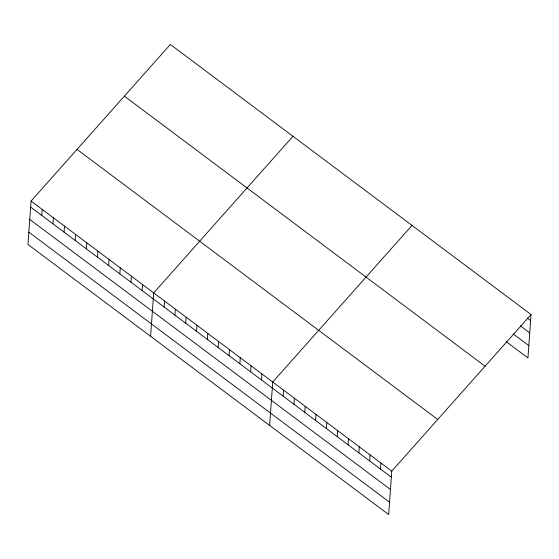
<?xml version="1.0" encoding="UTF-8"?>
<svg xmlns="http://www.w3.org/2000/svg" width="559" height="559" viewBox="0 0 559 559"><rect width="100%" height="100%" fill="white"/><g stroke="black" fill="none" stroke-linecap="round" stroke-linejoin="round"><path stroke-width="0.84" d="M31.059 201.072L27.95 244.465L388.659 514.532L391.768 471.139L531.05 314.535L170.341 44.468L31.059 201.072L391.768 471.139M41.778 215.446L42.211 209.422M52.923 223.796L53.357 217.765M64.075 232.139L64.509 226.115M75.227 240.489L75.654 234.459M86.372 248.839L86.806 242.809M97.525 257.182L97.958 251.159M108.67 265.532L109.103 259.502M119.822 273.875L120.255 267.852M130.974 282.225L131.4 276.202M142.119 290.575L142.552 284.545M150.588 336.287L153.704 292.895L292.986 136.291M164.087 307.024L164.521 300.994M174.911 315.122L175.344 309.099M185.735 323.228L186.161 317.198M196.551 331.326L196.985 325.303M207.375 339.432L207.808 333.402M218.199 347.53L218.625 341.507M229.015 355.636L229.449 349.606M239.839 363.734L240.272 357.711M250.663 371.84L251.089 365.81M261.479 379.938L261.912 373.915M269.627 425.406L272.736 382.014L412.018 225.417M283.127 396.142L283.553 390.119M293.943 404.248L294.376 398.218M304.767 412.346L305.2 406.323M315.583 420.452L316.017 414.422M326.407 428.55L326.84 422.527M337.231 436.656L337.664 430.626M348.047 444.754L348.481 438.731M358.871 452.86L359.304 446.83M369.695 460.958L370.128 454.935M380.511 469.064L380.945 463.034M531.05 314.535L527.941 357.928L506.3 341.724M527.235 318.029L530.617 320.566M520.268 325.806L529.736 332.891M513.267 333.954L528.821 345.595M124.377 96.148L485.086 366.215M77.023 149.393L437.732 419.46M30.626 207.096L391.335 477.162M29.746 219.428L390.455 489.495M28.83 232.132L389.539 502.199"/></g></svg>
